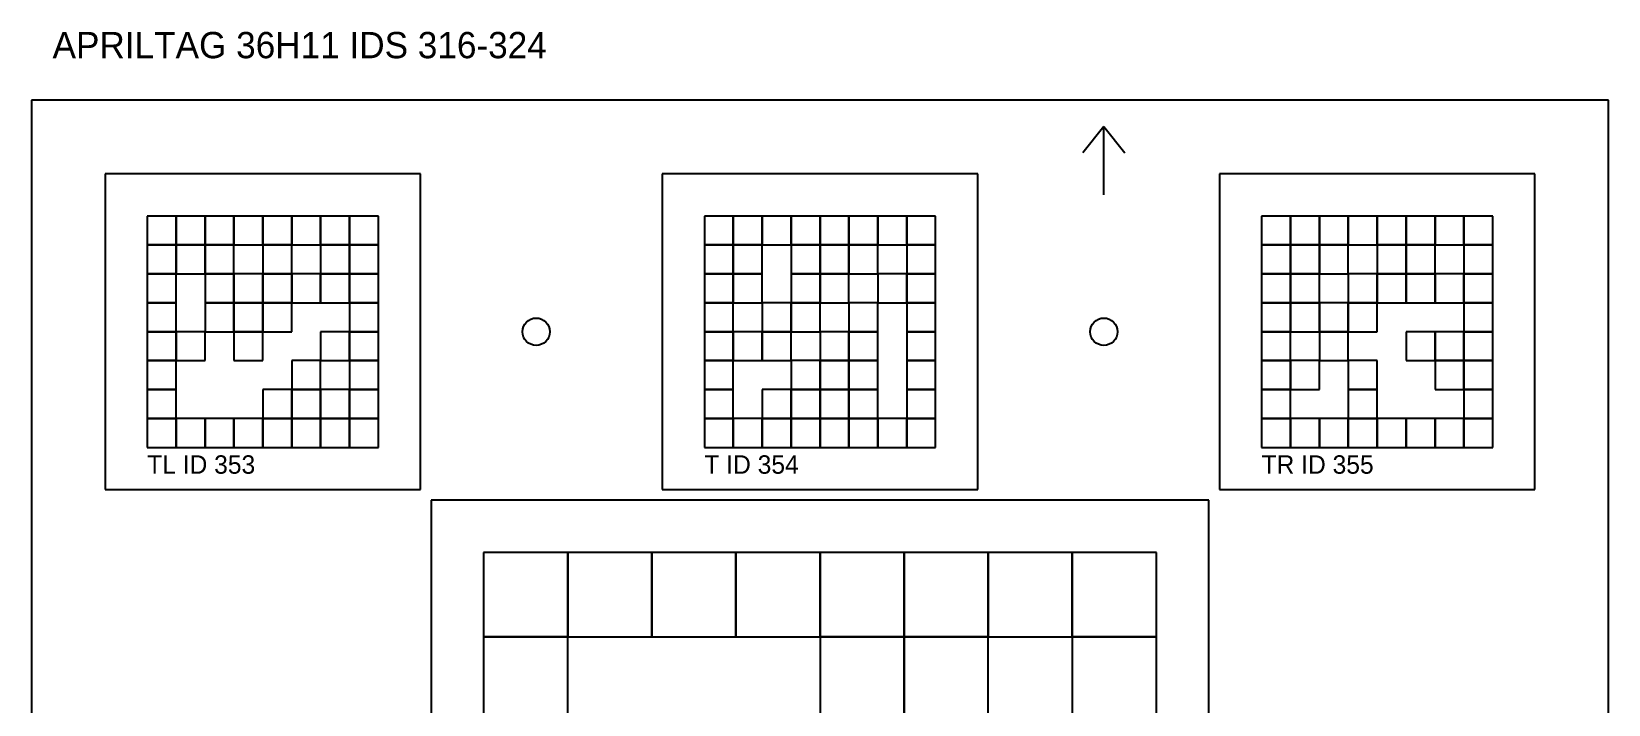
# Model space of a CAD drawing. Extents: x 0 to 1260, y -12 to 1580.
# Drawn here: x 0 to 300, y 825.1 to 953.1 of the extents above; entities that cross this region are included whole.
import ezdxf

# ---------------------------------------------------------------- set-up
doc = ezdxf.new("R2010")
doc.units = 0
for name, color, linetype in [('BLACK_POCKET', 7, 'CONTINUOUS'), ('CUT', 7, 'CONTINUOUS'), ('LABEL', 3, 'CONTINUOUS'), ('MOUNT_HOLE', 6, 'CONTINUOUS'), ('ORIENTATION', 7, 'CONTINUOUS'), ('QUIET_ZONE', 5, 'CONTINUOUS'), ('TAG_BOUNDARY', 8, 'CONTINUOUS')]:
    doc.layers.add(name, color=color, linetype=linetype)

msp = doc.modelspace()

# ---------------------------------------------------------------- linework, layer by layer
at = {"layer": 'BLACK_POCKET'}
for p, q in [((27.5, 918), (22, 918)), ((22, 918), (22, 912.5)), ((27.5, 912.5), (27.5, 918)), ((33, 918), (27.5, 918)), ((27.5, 918), (27.5, 912.5)), ((33, 912.5), (33, 918)), ((38.5, 918), (33, 918)), ((33, 918), (33, 912.5)), ((38.5, 912.5), (38.5, 918)), ((44, 918), (38.5, 918)), ((38.5, 918), (38.5, 912.5)), ((44, 912.5), (44, 918)), ((49.5, 918), (44, 918)), ((44, 918), (44, 912.5)), ((49.5, 912.5), (49.5, 918)), ((55, 918), (49.5, 918)), ((49.5, 918), (49.5, 912.5)), ((55, 912.5), (55, 918)), ((60.5, 918), (55, 918)), ((55, 918), (55, 912.5)), ((60.5, 912.5), (60.5, 918)), ((66, 918), (60.5, 918)), ((60.5, 918), (60.5, 912.5)), ((66, 912.5), (66, 918)), ((133.5, 918), (128, 918)), ((128, 918), (128, 912.5)), ((133.5, 912.5), (133.5, 918)), ((139, 918), (133.5, 918)), ((133.5, 918), (133.5, 912.5)), ((139, 912.5), (139, 918)), ((144.5, 918), (139, 918)), ((139, 918), (139, 912.5)), ((144.5, 912.5), (144.5, 918)), ((150, 918), (144.5, 918)), ((144.5, 918), (144.5, 912.5)), ((150, 912.5), (150, 918)), ((155.5, 918), (150, 918)), ((150, 918), (150, 912.5)), ((155.5, 912.5), (155.5, 918)), ((161, 918), (155.5, 918)), ((155.5, 918), (155.5, 912.5)), ((161, 912.5), (161, 918)), ((166.5, 918), (161, 918)), ((161, 918), (161, 912.5)), ((166.5, 912.5), (166.5, 918)), ((172, 918), (166.5, 918)), ((166.5, 918), (166.5, 912.5)), ((172, 912.5), (172, 918)), ((239.5, 918), (234, 918)), ((234, 918), (234, 912.5)), ((239.5, 912.5), (239.5, 918)), ((245, 918), (239.5, 918)), ((239.5, 918), (239.5, 912.5)), ((245, 912.5), (245, 918)), ((250.5, 918), (245, 918)), ((245, 918), (245, 912.5)), ((250.5, 912.5), (250.5, 918)), ((256, 918), (250.5, 918)), ((250.5, 918), (250.5, 912.5)), ((256, 912.5), (256, 918)), ((261.5, 918), (256, 918)), ((256, 918), (256, 912.5)), ((261.5, 912.5), (261.5, 918)), ((267, 918), (261.5, 918)), ((261.5, 918), (261.5, 912.5)), ((267, 912.5), (267, 918)), ((272.5, 918), (267, 918)), ((267, 918), (267, 912.5)), ((272.5, 912.5), (272.5, 918)), ((278, 918), (272.5, 918)), ((272.5, 918), (272.5, 912.5)), ((278, 912.5), (278, 918)), ((22, 912.5), (27.5, 912.5)), ((27.5, 912.5), (22, 912.5)), ((22, 912.5), (22, 907)), ((27.5, 912.5), (33, 912.5)), ((27.5, 907), (27.5, 912.5)), ((33, 912.5), (27.5, 912.5)), ((27.5, 912.5), (27.5, 907)), ((33, 912.5), (38.5, 912.5)), ((33, 907), (33, 912.5)), ((38.5, 912.5), (33, 912.5)), ((33, 912.5), (33, 907)), ((38.5, 912.5), (44, 912.5)), ((38.5, 907), (38.5, 912.5)), ((44, 912.5), (49.5, 912.5)), ((49.5, 912.5), (44, 912.5)), ((44, 912.5), (44, 907)), ((49.5, 912.5), (55, 912.5)), ((49.5, 907), (49.5, 912.5)), ((55, 912.5), (60.5, 912.5)), ((60.5, 912.5), (55, 912.5)), ((55, 912.5), (55, 907)), ((60.5, 912.5), (66, 912.5)), ((60.5, 907), (60.5, 912.5)), ((66, 912.5), (60.5, 912.5)), ((60.5, 912.5), (60.5, 907)), ((66, 907), (66, 912.5)), ((128, 912.5), (133.5, 912.5)), ((133.5, 912.5), (128, 912.5)), ((128, 912.5), (128, 907)), ((133.5, 912.5), (139, 912.5)), ((133.5, 907), (133.5, 912.5)), ((139, 912.5), (133.5, 912.5)), ((133.5, 912.5), (133.5, 907)), ((139, 912.5), (144.5, 912.5)), ((139, 907), (139, 912.5)), ((144.5, 912.5), (150, 912.5)), ((150, 912.5), (144.5, 912.5)), ((144.5, 912.5), (144.5, 907)), ((150, 912.5), (155.5, 912.5)), ((150, 907), (150, 912.5)), ((155.5, 912.5), (150, 912.5)), ((150, 912.5), (150, 907)), ((155.5, 912.5), (161, 912.5)), ((155.5, 907), (155.5, 912.5)), ((161, 912.5), (155.5, 912.5)), ((155.5, 912.5), (155.5, 907)), ((161, 912.5), (166.5, 912.5)), ((161, 907), (161, 912.5)), ((166.5, 912.5), (172, 912.5)), ((172, 912.5), (166.5, 912.5)), ((166.5, 912.5), (166.5, 907)), ((172, 907), (172, 912.5)), ((234, 912.5), (239.5, 912.5)), ((239.5, 912.5), (234, 912.5)), ((234, 912.5), (234, 907)), ((239.5, 912.5), (245, 912.5)), ((239.5, 907), (239.5, 912.5)), ((245, 912.5), (239.5, 912.5)), ((239.5, 912.5), (239.5, 907)), ((245, 912.5), (250.5, 912.5)), ((245, 907), (245, 912.5)), ((250.5, 912.5), (245, 912.5)), ((245, 912.5), (245, 907)), ((250.5, 912.5), (256, 912.5)), ((250.5, 907), (250.5, 912.5)), ((256, 912.5), (261.5, 912.5)), ((261.5, 912.5), (256, 912.5)), ((256, 912.5), (256, 907)), ((261.5, 912.5), (267, 912.5)), ((261.5, 907), (261.5, 912.5)), ((267, 912.5), (261.5, 912.5)), ((261.5, 912.5), (261.5, 907)), ((267, 912.5), (272.5, 912.5)), ((267, 907), (267, 912.5)), ((272.5, 912.5), (278, 912.5)), ((278, 912.5), (272.5, 912.5)), ((272.5, 912.5), (272.5, 907)), ((278, 907), (278, 912.5)), ((22, 907), (27.5, 907)), ((27.5, 907), (22, 907)), ((22, 907), (22, 901.5)), ((27.5, 907), (33, 907)), ((27.5, 901.5), (27.5, 907)), ((33, 907), (38.5, 907)), ((38.5, 907), (33, 907)), ((33, 907), (33, 901.5)), ((38.5, 901.5), (38.5, 907)), ((44, 907), (38.5, 907)), ((38.5, 907), (38.5, 901.5)), ((44, 907), (49.5, 907)), ((44, 901.5), (44, 907)), ((49.5, 907), (44, 907)), ((44, 907), (44, 901.5)), ((49.5, 901.5), (49.5, 907)), ((55, 907), (49.5, 907)), ((49.5, 907), (49.5, 901.5)), ((55, 907), (60.5, 907)), ((55, 901.5), (55, 907)), ((60.5, 907), (55, 907)), ((55, 907), (55, 901.5)), ((60.5, 907), (66, 907)), ((60.5, 901.5), (60.5, 907)), ((66, 907), (60.5, 907)), ((60.5, 907), (60.5, 901.5)), ((66, 901.5), (66, 907)), ((128, 907), (133.5, 907)), ((133.5, 907), (128, 907)), ((128, 907), (128, 901.5)), ((133.5, 907), (139, 907)), ((133.5, 901.5), (133.5, 907)), ((139, 907), (133.5, 907)), ((133.5, 907), (133.5, 901.5)), ((139, 901.5), (139, 907)), ((144.5, 907), (150, 907)), ((150, 907), (144.5, 907)), ((144.5, 907), (144.5, 901.5)), ((150, 907), (155.5, 907)), ((150, 901.5), (150, 907)), ((155.5, 907), (150, 907)), ((150, 907), (150, 901.5)), ((155.5, 907), (161, 907)), ((155.5, 901.5), (155.5, 907)), ((166.5, 907), (161, 907)), ((161, 907), (161, 901.5)), ((166.5, 907), (172, 907)), ((166.5, 901.5), (166.5, 907)), ((172, 907), (166.5, 907)), ((166.5, 907), (166.5, 901.5)), ((172, 901.5), (172, 907)), ((234, 907), (239.5, 907)), ((239.5, 907), (234, 907)), ((234, 907), (234, 901.5)), ((239.5, 907), (245, 907)), ((239.5, 901.5), (239.5, 907)), ((245, 907), (239.5, 907)), ((239.5, 907), (239.5, 901.5)), ((245, 907), (250.5, 907)), ((245, 901.5), (245, 907)), ((256, 907), (250.5, 907)), ((250.5, 907), (250.5, 901.5)), ((256, 907), (261.5, 907)), ((256, 901.5), (256, 907)), ((261.5, 907), (256, 907)), ((256, 907), (256, 901.5)), ((261.5, 907), (267, 907)), ((261.5, 901.5), (261.5, 907)), ((267, 907), (261.5, 907)), ((261.5, 907), (261.5, 901.5)), ((267, 901.5), (267, 907)), ((272.5, 907), (267, 907)), ((267, 907), (267, 901.5)), ((272.5, 907), (278, 907)), ((272.5, 901.5), (272.5, 907)), ((278, 907), (272.5, 907)), ((272.5, 907), (272.5, 901.5)), ((278, 901.5), (278, 907)), ((22, 901.5), (27.5, 901.5)), ((27.5, 901.5), (22, 901.5)), ((22, 901.5), (22, 896)), ((27.5, 896), (27.5, 901.5)), ((33, 901.5), (38.5, 901.5)), ((38.5, 901.5), (33, 901.5)), ((33, 901.5), (33, 896)), ((38.5, 901.5), (44, 901.5)), ((38.5, 896), (38.5, 901.5)), ((44, 901.5), (38.5, 901.5)), ((38.5, 901.5), (38.5, 896)), ((44, 901.5), (49.5, 901.5)), ((44, 896), (44, 901.5)), ((49.5, 901.5), (44, 901.5)), ((44, 901.5), (44, 896)), ((49.5, 901.5), (55, 901.5)), ((49.5, 896), (49.5, 901.5)), ((55, 901.5), (60.5, 901.5)), ((60.5, 901.5), (66, 901.5)), ((66, 901.5), (60.5, 901.5)), ((60.5, 901.5), (60.5, 896)), ((66, 896), (66, 901.5)), ((128, 901.5), (133.5, 901.5)), ((133.5, 901.5), (128, 901.5)), ((128, 901.5), (128, 896)), ((133.5, 901.5), (139, 901.5)), ((133.5, 896), (133.5, 901.5)), ((144.5, 901.5), (139, 901.5)), ((139, 901.5), (139, 896)), ((144.5, 901.5), (150, 901.5)), ((144.5, 896), (144.5, 901.5)), ((150, 901.5), (144.5, 901.5)), ((144.5, 901.5), (144.5, 896)), ((150, 901.5), (155.5, 901.5)), ((150, 896), (150, 901.5)), ((161, 901.5), (155.5, 901.5)), ((155.5, 901.5), (155.5, 896)), ((161, 901.5), (166.5, 901.5)), ((161, 896), (161, 901.5)), ((166.5, 901.5), (172, 901.5)), ((172, 901.5), (166.5, 901.5)), ((166.5, 901.5), (166.5, 896)), ((172, 896), (172, 901.5)), ((234, 901.5), (239.5, 901.5)), ((239.5, 901.5), (234, 901.5)), ((234, 901.5), (234, 896)), ((239.5, 901.5), (245, 901.5)), ((239.5, 896), (239.5, 901.5)), ((245, 901.5), (239.5, 901.5)), ((239.5, 901.5), (239.5, 896)), ((245, 896), (245, 901.5)), ((250.5, 901.5), (245, 901.5)), ((245, 901.5), (245, 896)), ((250.5, 901.5), (256, 901.5)), ((250.5, 896), (250.5, 901.5)), ((256, 901.5), (250.5, 901.5)), ((250.5, 901.5), (250.5, 896)), ((256, 901.5), (261.5, 901.5)), ((256, 896), (256, 901.5)), ((261.5, 901.5), (267, 901.5)), ((267, 901.5), (272.5, 901.5)), ((272.5, 901.5), (278, 901.5)), ((278, 901.5), (272.5, 901.5)), ((272.5, 901.5), (272.5, 896)), ((278, 896), (278, 901.5)), ((22, 896), (27.5, 896)), ((27.5, 896), (22, 896)), ((22, 896), (22, 890.5)), ((27.5, 890.5), (27.5, 896)), ((33, 896), (27.5, 896)), ((27.5, 896), (27.5, 890.5)), ((33, 896), (38.5, 896)), ((33, 890.5), (33, 896)), ((38.5, 896), (44, 896)), ((44, 896), (38.5, 896)), ((38.5, 896), (38.5, 890.5)), ((44, 896), (49.5, 896)), ((44, 890.5), (44, 896)), ((60.5, 896), (55, 896)), ((55, 896), (55, 890.5)), ((60.5, 896), (66, 896)), ((60.5, 890.5), (60.5, 896)), ((66, 896), (60.5, 896)), ((60.5, 896), (60.5, 890.5)), ((66, 890.5), (66, 896)), ((128, 896), (133.5, 896)), ((133.5, 896), (128, 896)), ((128, 896), (128, 890.5)), ((133.5, 890.5), (133.5, 896)), ((139, 896), (133.5, 896)), ((133.5, 896), (133.5, 890.5)), ((139, 896), (144.5, 896)), ((139, 890.5), (139, 896)), ((144.5, 896), (139, 896)), ((139, 896), (139, 890.5)), ((144.5, 896), (150, 896)), ((144.5, 890.5), (144.5, 896)), ((155.5, 896), (150, 896)), ((150, 896), (150, 890.5)), ((155.5, 896), (161, 896)), ((155.5, 890.5), (155.5, 896)), ((161, 896), (155.5, 896)), ((155.5, 896), (155.5, 890.5)), ((161, 890.5), (161, 896)), ((166.5, 896), (172, 896)), ((172, 896), (166.5, 896)), ((166.5, 896), (166.5, 890.5)), ((172, 890.5), (172, 896)), ((234, 896), (239.5, 896)), ((239.5, 896), (234, 896)), ((234, 896), (234, 890.5)), ((239.5, 896), (245, 896)), ((239.5, 890.5), (239.5, 896)), ((245, 896), (250.5, 896)), ((250.5, 896), (245, 896)), ((245, 896), (245, 890.5)), ((250.5, 896), (256, 896)), ((250.5, 890.5), (250.5, 896)), ((267, 896), (261.5, 896)), ((261.5, 896), (261.5, 890.5)), ((267, 890.5), (267, 896)), ((272.5, 896), (267, 896)), ((267, 896), (267, 890.5)), ((272.5, 896), (278, 896)), ((272.5, 890.5), (272.5, 896)), ((278, 896), (272.5, 896)), ((272.5, 896), (272.5, 890.5)), ((278, 890.5), (278, 896)), ((22, 890.5), (27.5, 890.5)), ((27.5, 890.5), (22, 890.5)), ((22, 890.5), (22, 885)), ((27.5, 890.5), (33, 890.5)), ((27.5, 885), (27.5, 890.5)), ((38.5, 890.5), (44, 890.5)), ((55, 890.5), (49.5, 890.5)), ((49.5, 890.5), (49.5, 885)), ((55, 890.5), (60.5, 890.5)), ((55, 885), (55, 890.5)), ((60.5, 890.5), (66, 890.5)), ((66, 890.5), (60.5, 890.5)), ((60.5, 890.5), (60.5, 885)), ((66, 885), (66, 890.5)), ((128, 890.5), (133.5, 890.5)), ((133.5, 890.5), (128, 890.5)), ((128, 890.5), (128, 885)), ((133.5, 890.5), (139, 890.5)), ((133.5, 885), (133.5, 890.5)), ((139, 890.5), (144.5, 890.5)), ((150, 890.5), (144.5, 890.5)), ((144.5, 890.5), (144.5, 885)), ((150, 890.5), (155.5, 890.5)), ((150, 885), (150, 890.5)), ((155.5, 890.5), (150, 890.5)), ((150, 890.5), (150, 885)), ((155.5, 890.5), (161, 890.5)), ((155.5, 885), (155.5, 890.5)), ((161, 890.5), (155.5, 890.5)), ((155.5, 890.5), (155.5, 885)), ((161, 885), (161, 890.5)), ((166.5, 890.5), (172, 890.5)), ((172, 890.5), (166.5, 890.5)), ((166.5, 890.5), (166.5, 885)), ((172, 885), (172, 890.5)), ((234, 890.5), (239.5, 890.5)), ((239.5, 890.5), (234, 890.5)), ((234, 890.5), (234, 885)), ((239.5, 885), (239.5, 890.5)), ((245, 890.5), (239.5, 890.5)), ((239.5, 890.5), (239.5, 885)), ((245, 890.5), (250.5, 890.5)), ((245, 885), (245, 890.5)), ((256, 890.5), (250.5, 890.5)), ((250.5, 890.5), (250.5, 885)), ((256, 885), (256, 890.5)), ((261.5, 890.5), (267, 890.5)), ((267, 890.5), (272.5, 890.5)), ((272.5, 890.5), (267, 890.5)), ((267, 890.5), (267, 885)), ((272.5, 890.5), (278, 890.5)), ((272.5, 885), (272.5, 890.5)), ((278, 890.5), (272.5, 890.5)), ((272.5, 890.5), (272.5, 885)), ((278, 885), (278, 890.5)), ((22, 885), (27.5, 885)), ((27.5, 885), (22, 885)), ((22, 885), (22, 879.5)), ((27.5, 879.5), (27.5, 885)), ((49.5, 885), (44, 885)), ((44, 885), (44, 879.5)), ((49.5, 885), (55, 885)), ((49.5, 879.5), (49.5, 885)), ((55, 885), (49.5, 885)), ((49.5, 885), (49.5, 879.5)), ((55, 879.5), (55, 885)), ((60.5, 885), (55, 885)), ((55, 885), (55, 879.5)), ((60.5, 885), (66, 885)), ((60.5, 879.5), (60.5, 885)), ((66, 885), (60.5, 885)), ((60.5, 885), (60.5, 879.5)), ((66, 879.5), (66, 885)), ((128, 885), (133.5, 885)), ((133.5, 885), (128, 885)), ((128, 885), (128, 879.5)), ((133.5, 879.5), (133.5, 885)), ((144.5, 885), (139, 885)), ((139, 885), (139, 879.5)), ((144.5, 885), (150, 885)), ((144.5, 879.5), (144.5, 885)), ((150, 885), (144.5, 885)), ((144.5, 885), (144.5, 879.5)), ((150, 885), (155.5, 885)), ((150, 879.5), (150, 885)), ((155.5, 885), (150, 885)), ((150, 885), (150, 879.5)), ((155.5, 885), (161, 885)), ((155.5, 879.5), (155.5, 885)), ((161, 885), (155.5, 885)), ((155.5, 885), (155.5, 879.5)), ((161, 879.5), (161, 885)), ((166.5, 885), (172, 885)), ((172, 885), (166.5, 885)), ((166.5, 885), (166.5, 879.5)), ((172, 879.5), (172, 885)), ((234, 885), (239.5, 885)), ((239.5, 885), (234, 885)), ((234, 885), (234, 879.5)), ((239.5, 885), (245, 885)), ((239.5, 879.5), (239.5, 885)), ((250.5, 885), (256, 885)), ((256, 885), (250.5, 885)), ((250.5, 885), (250.5, 879.5)), ((256, 879.5), (256, 885)), ((267, 885), (272.5, 885)), ((272.5, 885), (278, 885)), ((278, 885), (272.5, 885)), ((272.5, 885), (272.5, 879.5)), ((278, 879.5), (278, 885)), ((22, 879.5), (27.5, 879.5)), ((27.5, 879.5), (22, 879.5)), ((22, 879.5), (22, 874)), ((27.5, 874), (27.5, 879.5)), ((33, 879.5), (27.5, 879.5)), ((27.5, 879.5), (27.5, 874)), ((33, 874), (33, 879.5)), ((38.5, 879.5), (33, 879.5)), ((33, 879.5), (33, 874)), ((38.5, 874), (38.5, 879.5)), ((44, 879.5), (38.5, 879.5)), ((38.5, 879.5), (38.5, 874)), ((44, 879.5), (49.5, 879.5)), ((44, 874), (44, 879.5)), ((49.5, 879.5), (44, 879.5)), ((44, 879.5), (44, 874)), ((49.5, 879.5), (55, 879.5)), ((49.5, 874), (49.5, 879.5)), ((55, 879.5), (49.5, 879.5)), ((49.5, 879.5), (49.5, 874)), ((55, 879.5), (60.5, 879.5)), ((55, 874), (55, 879.5)), ((60.5, 879.5), (55, 879.5)), ((55, 879.5), (55, 874)), ((60.5, 879.5), (66, 879.5)), ((60.5, 874), (60.5, 879.5)), ((66, 879.5), (60.5, 879.5)), ((60.5, 879.5), (60.5, 874)), ((66, 874), (66, 879.5)), ((128, 879.5), (133.5, 879.5)), ((133.5, 879.5), (128, 879.5)), ((128, 879.5), (128, 874)), ((133.5, 874), (133.5, 879.5)), ((139, 879.5), (133.5, 879.5)), ((133.5, 879.5), (133.5, 874)), ((139, 879.5), (144.5, 879.5)), ((139, 874), (139, 879.5)), ((144.5, 879.5), (139, 879.5)), ((139, 879.5), (139, 874)), ((144.5, 879.5), (150, 879.5)), ((144.5, 874), (144.5, 879.5)), ((150, 879.5), (144.5, 879.5)), ((144.5, 879.5), (144.5, 874)), ((150, 879.5), (155.5, 879.5)), ((150, 874), (150, 879.5)), ((155.5, 879.5), (150, 879.5)), ((150, 879.5), (150, 874)), ((155.5, 879.5), (161, 879.5)), ((155.5, 874), (155.5, 879.5)), ((161, 879.5), (155.5, 879.5)), ((155.5, 879.5), (155.5, 874)), ((161, 874), (161, 879.5)), ((166.5, 879.5), (161, 879.5)), ((161, 879.5), (161, 874)), ((166.5, 879.5), (172, 879.5)), ((166.5, 874), (166.5, 879.5)), ((172, 879.5), (166.5, 879.5)), ((166.5, 879.5), (166.5, 874)), ((172, 874), (172, 879.5)), ((234, 879.5), (239.5, 879.5)), ((239.5, 879.5), (234, 879.5)), ((234, 879.5), (234, 874)), ((239.5, 874), (239.5, 879.5)), ((245, 879.5), (239.5, 879.5)), ((239.5, 879.5), (239.5, 874)), ((245, 874), (245, 879.5)), ((250.5, 879.5), (245, 879.5)), ((245, 879.5), (245, 874)), ((250.5, 879.5), (256, 879.5)), ((250.5, 874), (250.5, 879.5)), ((256, 879.5), (250.5, 879.5)), ((250.5, 879.5), (250.5, 874)), ((256, 874), (256, 879.5)), ((261.5, 879.5), (256, 879.5)), ((256, 879.5), (256, 874)), ((261.5, 874), (261.5, 879.5)), ((267, 879.5), (261.5, 879.5)), ((261.5, 879.5), (261.5, 874)), ((267, 874), (267, 879.5)), ((272.5, 879.5), (267, 879.5)), ((267, 879.5), (267, 874)), ((272.5, 879.5), (278, 879.5)), ((272.5, 874), (272.5, 879.5)), ((278, 879.5), (272.5, 879.5)), ((272.5, 879.5), (272.5, 874)), ((278, 874), (278, 879.5)), ((22, 874), (27.5, 874)), ((27.5, 874), (33, 874)), ((33, 874), (38.5, 874)), ((38.5, 874), (44, 874)), ((44, 874), (49.5, 874)), ((49.5, 874), (55, 874)), ((55, 874), (60.5, 874)), ((60.5, 874), (66, 874)), ((128, 874), (133.5, 874)), ((133.5, 874), (139, 874)), ((139, 874), (144.5, 874)), ((144.5, 874), (150, 874)), ((150, 874), (155.5, 874)), ((155.5, 874), (161, 874)), ((161, 874), (166.5, 874)), ((166.5, 874), (172, 874)), ((234, 874), (239.5, 874)), ((239.5, 874), (245, 874)), ((245, 874), (250.5, 874)), ((250.5, 874), (256, 874)), ((256, 874), (261.5, 874)), ((261.5, 874), (267, 874)), ((267, 874), (272.5, 874)), ((272.5, 874), (278, 874)), ((102, 854), (86, 854)), ((86, 854), (86, 838)), ((102, 838), (102, 854)), ((118, 854), (102, 854)), ((102, 854), (102, 838)), ((118, 838), (118, 854)), ((134, 854), (118, 854)), ((118, 854), (118, 838)), ((134, 838), (134, 854)), ((150, 854), (134, 854)), ((134, 854), (134, 838)), ((150, 838), (150, 854)), ((166, 854), (150, 854)), ((150, 854), (150, 838)), ((166, 838), (166, 854)), ((182, 854), (166, 854)), ((166, 854), (166, 838)), ((182, 838), (182, 854)), ((198, 854), (182, 854)), ((182, 854), (182, 838)), ((198, 838), (198, 854)), ((214, 854), (198, 854)), ((198, 854), (198, 838)), ((214, 838), (214, 854)), ((86, 838), (102, 838)), ((102, 838), (86, 838)), ((86, 838), (86, 822)), ((102, 838), (118, 838)), ((102, 822), (102, 838)), ((118, 838), (134, 838)), ((134, 838), (150, 838)), ((150, 838), (166, 838)), ((166, 838), (150, 838)), ((150, 838), (150, 822)), ((166, 838), (182, 838)), ((166, 822), (166, 838)), ((182, 838), (166, 838)), ((166, 838), (166, 822)), ((182, 838), (198, 838)), ((182, 822), (182, 838)), ((198, 838), (214, 838)), ((214, 838), (198, 838)), ((198, 838), (198, 822)), ((214, 822), (214, 838))]:
    msp.add_line(p, q, dxfattribs=at)
at = {"layer": 'CUT'}
for p, q in [((300, 940), (0, 940)), ((0, 940), (0, 640)), ((300, 640), (300, 940))]:
    msp.add_line(p, q, dxfattribs=at)
at = {"layer": 'MOUNT_HOLE'}
for centre in [(96, 896), (204, 896)]:
    msp.add_circle(centre, 2.6, dxfattribs=at)
at = {"layer": 'ORIENTATION'}
for p, q in [((204, 935), (200, 930)), ((204, 922), (204, 935)), ((204, 935), (208, 930))]:
    msp.add_line(p, q, dxfattribs=at)
at = {"layer": 'QUIET_ZONE'}
for p, q in [((74, 926), (14, 926)), ((14, 926), (14, 866)), ((74, 866), (74, 926)), ((180, 926), (120, 926)), ((120, 926), (120, 866)), ((180, 866), (180, 926)), ((286, 926), (226, 926)), ((226, 926), (226, 866)), ((286, 866), (286, 926)), ((14, 866), (74, 866)), ((224, 864), (76, 864)), ((76, 864), (76, 716)), ((120, 866), (180, 866)), ((224, 716), (224, 864)), ((226, 866), (286, 866))]:
    msp.add_line(p, q, dxfattribs=at)
at = {"layer": 'TAG_BOUNDARY'}
for p, q in [((66, 918), (22, 918)), ((22, 918), (22, 874)), ((66, 874), (66, 918)), ((172, 918), (128, 918)), ((128, 918), (128, 874)), ((172, 874), (172, 918)), ((278, 918), (234, 918)), ((234, 918), (234, 874)), ((278, 874), (278, 918)), ((22, 874), (66, 874)), ((128, 874), (172, 874)), ((234, 874), (278, 874)), ((214, 854), (86, 854)), ((86, 854), (86, 726)), ((214, 726), (214, 854))]:
    msp.add_line(p, q, dxfattribs=at)

# ---------------------------------------------------------------- texts
at = {"layer": 'LABEL'}
for s, height, p in [('APRILTAG 36H11 IDS 316-324', 5, (4, 948)), ('TL ID 353', 3.5, (22, 869)), ('T ID 354', 3.5, (128, 869)), ('TR ID 355', 3.5, (234, 869))]:
    msp.add_text(s, height=height, dxfattribs=at).set_placement(p)

doc.saveas('drawing.dxf')
